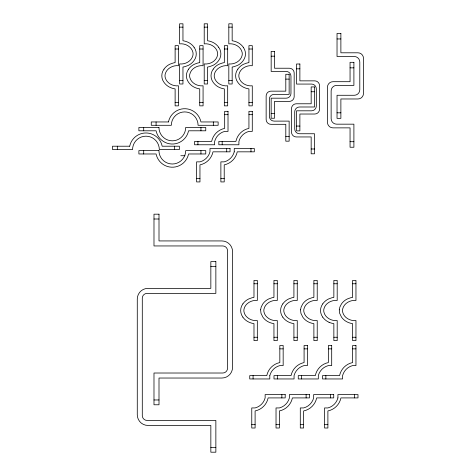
<?xml version="1.0" encoding="UTF-8"?>
<svg xmlns="http://www.w3.org/2000/svg" width="476" height="476" viewBox="0 0 476 476"><rect width="100%" height="100%" fill="white"/><g stroke="black" fill="none" stroke-linecap="round" stroke-linejoin="round"><path stroke-width="0.71" d="M164.024 69.133C161.066 72.959 161.066 78.564 164.024 82.39A15.143 15.143 0 0 0 170.343 87.53L171.89 88.131A19.575 19.575 0 0 0 175.126 88.887L175.12 105.856L178.464 105.856L178.464 85.793C172.907 86.465 166.463 83.08 165.178 77.35A8.038 8.038 0 0 1 165.178 74.226C166.463 68.496 172.889 65.051 178.464 65.73L178.464 45.666L175.12 45.666L175.12 62.63A20.099 20.099 0 0 0 172.949 63.076L169.843 64.212A15.042 15.042 0 0 0 164.012 69.127M188.627 69.133C185.67 72.959 185.67 78.564 188.627 82.39A15.143 15.143 0 0 0 194.952 87.53L196.493 88.131A19.575 19.575 0 0 0 199.73 88.887L199.73 105.856L203.073 105.856L203.073 85.793C197.51 86.465 191.066 83.08 189.787 77.35A8.038 8.038 0 0 1 189.781 74.226C191.066 68.496 197.498 65.051 203.073 65.73L203.073 45.666L199.73 45.666L199.73 62.63A20.099 20.099 0 0 0 197.558 63.076L194.446 64.212A15.042 15.042 0 0 0 188.615 69.127M213.23 69.133C210.279 72.959 210.279 78.564 213.23 82.39A15.143 15.143 0 0 0 219.555 87.53L221.102 88.131A19.575 19.575 0 0 0 224.333 88.887L224.333 105.856L227.677 105.856L227.677 85.793C222.113 86.465 215.67 83.08 214.39 77.35A8.038 8.038 0 0 1 214.39 74.226C215.67 68.496 222.102 65.051 227.677 65.73L227.677 45.666L224.333 45.666L224.333 62.63A20.099 20.099 0 0 0 222.161 63.076L219.049 64.212A15.042 15.042 0 0 0 213.218 69.127M237.839 69.133C234.882 72.959 234.882 78.564 237.839 82.39A15.143 15.143 0 0 0 244.158 87.53L245.705 88.131A19.575 19.575 0 0 0 248.936 88.887L248.936 105.856L252.28 105.856L252.28 85.793C246.723 86.465 240.279 83.08 238.994 77.35A8.038 8.038 0 0 1 238.994 74.226C240.279 68.496 246.705 65.051 252.28 65.73L252.28 45.666L248.936 45.666L248.936 62.63A20.099 20.099 0 0 0 246.764 63.076L243.658 64.212A15.042 15.042 0 0 0 237.827 69.127M242.885 303.884C239.928 307.71 239.928 313.309 242.885 317.135M282.815 303.884C279.864 307.71 279.864 313.309 282.815 317.135M322.752 303.884C319.795 307.71 319.795 313.309 322.752 317.135M179.613 27.144L182.957 27.144M204.216 27.144L207.56 27.144M228.819 27.144L232.163 27.144M337.032 38.955L340.881 38.955M175.12 49.01L178.464 49.01M199.73 49.01L203.073 49.01M224.333 49.01L227.677 49.01M248.936 49.01L252.28 49.01M271.165 56.186L274.509 56.186M350.056 67.848L353.9 67.848M296.536 68.818L299.88 68.818M285.802 79.111L289.146 79.111M179.613 80.646L182.957 80.646M204.216 80.646L207.56 80.646M228.819 80.646L232.163 80.646M311.167 91.743L314.511 91.743M175.12 102.513L178.464 102.513M199.73 102.513L203.073 102.513M224.333 102.513L227.677 102.513M248.936 102.513L252.28 102.513M337.032 112.818L340.881 112.818M271.165 113.437L274.509 113.437M224.672 114.674L228.016 114.674M248.936 114.674L252.28 114.674M296.536 126.063L299.88 126.063M285.802 136.362L289.146 136.362M350.056 141.705L353.9 141.705M311.167 148.988L314.511 148.988M180.832 155.723L184.878 155.723M196.612 178.583L199.956 178.583M220.876 178.583L224.22 178.583M153.986 219.002L159.002 219.002M210.844 266.417L215.86 266.417M253.982 283.761L257.326 283.761M273.95 283.761L277.294 283.761M293.918 283.761L297.262 283.761M313.886 283.761L317.23 283.761M333.854 283.761L337.198 283.761M352.615 283.761L355.959 283.761M253.982 337.258L257.326 337.258M273.95 337.258L277.294 337.258M293.918 337.258L297.262 337.258M313.886 337.258L317.23 337.258M333.854 337.258L337.198 337.258M352.615 337.258L355.959 337.258M279.829 348.86L283.166 348.86M304.087 348.86L307.431 348.86M328.351 348.86L331.695 348.86M352.615 348.86L355.959 348.86M153.986 399.965L159.002 399.965M251.762 424.663L255.106 424.663M276.026 424.663L279.37 424.663M300.291 424.663L303.634 424.663M324.549 424.663L327.893 424.663M210.844 447.386L215.86 447.386M329.071 322.288L330.618 322.877A19.575 19.575 0 0 0 333.854 323.638L333.854 340.602L337.198 340.602L337.198 320.538C331.635 321.217 325.191 317.825 323.906 312.095A8.038 8.038 0 0 1 323.906 308.972C325.191 303.242 331.617 299.803 337.198 300.481L337.198 280.418L333.854 280.418L333.854 297.375A20.099 20.099 0 0 0 331.677 297.827L328.571 298.964A15.042 15.042 0 0 0 322.74 303.872M243.266 47.267C246.223 51.093 246.223 56.692 243.266 60.523A15.042 15.042 0 0 1 237.447 65.438L234.335 66.581A20.099 20.099 0 0 1 232.163 67.027L232.163 83.99L228.819 83.99L228.819 63.927C234.394 64.599 240.826 61.16 242.111 55.43A8.038 8.038 0 0 0 242.111 52.306C240.826 46.577 234.382 43.185 228.819 43.863L228.819 23.8L232.163 23.8L232.163 40.763A19.575 19.575 0 0 1 235.4 41.519L236.947 42.12A15.143 15.143 0 0 1 243.284 47.255M218.662 47.267C221.614 51.093 221.614 56.692 218.662 60.523A15.042 15.042 0 0 1 212.837 65.438L209.732 66.581A20.099 20.099 0 0 1 207.56 67.027L207.56 83.99L204.216 83.99L204.216 63.927C209.791 64.599 216.223 61.16 217.502 55.43A8.038 8.038 0 0 0 217.502 52.306C216.223 46.577 209.779 43.185 204.216 43.863L204.216 23.8L207.56 23.8L207.56 40.763A19.575 19.575 0 0 1 210.797 41.519L212.338 42.12A15.143 15.143 0 0 1 218.68 47.255M194.053 47.267C197.01 51.093 197.01 56.692 194.053 60.523A15.042 15.042 0 0 1 188.234 65.438L185.128 66.581A20.099 20.099 0 0 1 182.957 67.027L182.957 83.99L179.613 83.99L179.613 63.927C185.188 64.599 191.62 61.16 192.899 55.43A8.038 8.038 0 0 0 192.899 52.306C191.614 46.577 185.17 43.185 179.613 43.863L179.613 23.8L182.957 23.8L182.957 40.763A19.575 19.575 0 0 1 186.187 41.519L187.734 42.12A15.143 15.143 0 0 1 194.077 47.255M354.644 394.568L354.644 397.912M337.924 397.912L337.924 394.568L357.988 394.568L357.988 397.912L340.935 397.912A16.72 16.72 0 0 1 327.893 410.949L327.893 428.007L324.549 428.007L324.549 407.944L327.893 407.944A14 14 0 0 0 337.918 397.912M330.386 394.568L330.386 397.912M325.864 375.612L325.864 378.955M306.122 394.568L306.122 397.912M301.6 375.612L301.6 378.955M281.857 394.568L281.857 397.912M277.335 375.612L277.335 378.955M269.797 375.612L269.797 378.955L249.733 378.955L249.733 375.612L266.786 375.612A16.72 16.72 0 0 1 279.829 362.569L279.829 345.517L283.166 345.517L283.166 365.58L279.829 365.58A14 14 0 0 0 269.803 375.612M253.077 375.612L253.077 378.955M250.971 148.488L250.971 151.832M234.251 151.832L234.251 148.488L254.315 148.488L254.315 151.832L237.256 151.832A16.72 16.72 0 0 1 224.22 164.869L224.22 181.927L220.876 181.927L220.876 161.864L224.22 161.864A14 14 0 0 0 234.246 151.832M226.707 148.488L226.707 151.832M222.185 141.426L222.185 144.769M213.325 121.951L213.325 125.295M200.949 127.449L200.949 130.793M200.949 150.63L200.949 153.974M197.927 141.426L197.927 144.769M174.573 146.215L174.573 149.559M156.08 121.951L156.08 125.295M143.704 127.449L143.704 130.793M143.704 150.63L143.704 153.974M117.328 146.215L117.328 149.559M329.077 322.282A15.143 15.143 0 0 1 322.728 317.153M282.798 317.153A15.143 15.143 0 0 0 289.14 322.282L290.687 322.877A19.575 19.575 0 0 0 293.918 323.638L293.918 340.602L297.262 340.602L297.262 320.538C291.699 321.217 285.255 317.825 283.976 312.095A8.038 8.038 0 0 1 283.976 308.972C285.255 303.242 291.687 299.803 297.262 300.481L297.262 280.418L293.918 280.418L293.918 297.375A20.099 20.099 0 0 0 291.746 297.827L288.635 298.964A15.042 15.042 0 0 0 282.803 303.872M242.861 317.153A15.143 15.143 0 0 0 249.204 322.282L250.751 322.877A19.575 19.575 0 0 0 253.988 323.638L253.982 340.602L257.326 340.602L257.326 320.538C251.768 321.217 245.324 317.825 244.039 312.095A8.038 8.038 0 0 1 244.039 308.972C245.324 303.242 251.75 299.803 257.326 300.481L257.326 280.418L253.982 280.418L253.982 297.375A20.099 20.099 0 0 0 251.81 297.827L248.704 298.964A15.042 15.042 0 0 0 242.873 303.872M260.61 309.817L260.985 313.267L262.853 317.135A15.143 15.143 0 0 0 269.172 322.282L270.719 322.877A19.575 19.575 0 0 0 273.95 323.638L273.95 340.602L277.294 340.602L277.294 320.538C271.736 321.217 265.293 317.825 264.007 312.095A8.038 8.038 0 0 1 264.007 308.972C265.287 303.242 271.719 299.803 277.294 300.481L277.294 280.418L273.95 280.418L273.95 297.375A20.099 20.099 0 0 0 271.778 297.827L268.672 298.964A15.042 15.042 0 0 0 262.835 303.872L261.193 307.074L260.61 309.817M300.546 309.817L300.915 313.267L302.784 317.135A15.143 15.143 0 0 0 309.108 322.282L310.649 322.877A19.575 19.575 0 0 0 313.886 323.638L313.886 340.602L317.23 340.602L317.23 320.538C311.667 321.217 305.223 317.825 303.944 312.095A8.038 8.038 0 0 1 303.938 308.972C305.223 303.242 311.655 299.803 317.23 300.481L317.23 280.418L313.886 280.418L313.886 297.375A20.099 20.099 0 0 0 311.715 297.827L308.603 298.964A15.042 15.042 0 0 0 302.772 303.872L301.13 307.074L300.546 309.817M339.275 309.817L339.644 313.267L341.512 317.135A15.143 15.143 0 0 0 347.837 322.282L349.378 322.877A19.575 19.575 0 0 0 352.615 323.638L352.615 340.602L355.959 340.602L355.959 320.538C350.395 321.217 343.952 317.825 342.672 312.095A8.038 8.038 0 0 1 342.672 308.972C343.952 303.242 350.384 299.803 355.959 300.481L355.959 280.418L352.615 280.418L352.615 297.375A20.099 20.099 0 0 0 350.443 297.827L347.331 298.964A15.042 15.042 0 0 0 341.5 303.872L339.858 307.074L339.275 309.817M340.881 33.421L337.032 33.421L337.032 56.495L354.263 56.495A5.539 5.539 0 0 1 359.797 62.029L359.797 89.744A5.539 5.539 0 0 1 354.263 95.277L337.032 95.277L337.032 118.351L340.881 118.351L340.881 98.972L357.952 98.972A5.539 5.539 0 0 0 363.491 93.433L363.491 58.34A5.539 5.539 0 0 0 357.952 52.8L340.881 52.8L340.881 33.421M274.509 51.372L271.165 51.372L271.165 71.436L286.147 71.436A4.814 4.814 0 0 1 290.961 76.249L290.961 93.373A4.814 4.814 0 0 1 286.147 98.187L271.165 98.187L271.165 118.25L274.509 118.25L274.509 101.394L289.354 101.394A4.814 4.814 0 0 0 294.174 96.58L294.174 73.042A4.814 4.814 0 0 0 289.354 68.229L274.509 68.229L274.509 51.372M353.9 62.314L350.056 62.314L350.056 81.694L332.98 81.694A5.539 5.539 0 0 0 327.446 87.233L327.446 122.326A5.539 5.539 0 0 0 332.98 127.865L350.056 127.865L350.056 147.245L353.9 147.245L353.9 124.171L336.675 124.171A5.539 5.539 0 0 1 331.135 118.637L331.135 90.922A5.539 5.539 0 0 1 336.675 85.382L353.9 85.382L353.9 62.314M299.88 64.004L296.536 64.004L296.536 84.068L311.512 84.068A4.814 4.814 0 0 1 316.326 88.881L316.326 105.999A4.814 4.814 0 0 1 311.512 110.813L296.536 110.813L296.536 130.876L299.88 130.876L299.88 114.026L314.725 114.026A4.814 4.814 0 0 0 319.539 109.212L319.539 85.668A4.814 4.814 0 0 0 314.725 80.855L299.88 80.855L299.88 64.004M289.146 74.298L285.802 74.298L285.802 91.154L270.957 91.154A4.814 4.814 0 0 0 266.144 95.968L266.144 119.506A4.814 4.814 0 0 0 270.957 124.319L285.802 124.319L285.802 141.176L289.146 141.176L289.146 121.112L274.164 121.112A4.814 4.814 0 0 1 269.351 116.299L269.351 99.175A4.814 4.814 0 0 1 274.164 94.361L289.146 94.361L289.146 74.298M314.511 86.929L311.167 86.929L311.167 103.78L296.322 103.78A4.814 4.814 0 0 0 291.508 108.593L291.508 132.138A4.814 4.814 0 0 0 296.322 136.951L311.167 136.951L311.167 153.802L314.511 153.802L314.511 133.744L299.535 133.744A4.814 4.814 0 0 1 294.721 128.925L294.721 111.806A4.814 4.814 0 0 1 299.535 106.993L314.511 106.993L314.511 86.929M228.016 111.33L224.672 111.33L224.672 128.389A16.72 16.72 0 0 0 211.636 141.426L194.583 141.426L194.583 144.769L214.646 144.769L214.646 141.426A14 14 0 0 1 224.678 131.4L228.016 131.394L228.016 111.33M252.28 111.33L248.936 111.33L248.936 128.389A16.72 16.72 0 0 0 235.9 141.426L218.841 141.426L218.841 144.769L238.904 144.769L238.904 141.426A14 14 0 0 1 248.942 131.4L252.28 131.394L252.28 111.33M168.456 121.951L151.261 121.951L151.261 125.295L171.324 125.295A13.376 13.376 0 0 1 184.7 111.919A13.376 13.376 0 0 1 198.075 125.295L218.139 125.295L218.139 121.951L200.943 121.951A16.583 16.583 0 0 0 168.456 121.951M158.948 127.449L138.885 127.449L138.885 130.793L156.08 130.793A16.583 16.583 0 0 0 188.567 130.793L205.763 130.793L205.763 127.449L185.7 127.449A13.376 13.376 0 0 1 172.324 140.825A13.376 13.376 0 0 1 158.948 127.449M129.704 146.215L112.509 146.215L112.509 149.559L132.572 149.559A13.376 13.376 0 0 1 145.948 136.184A13.376 13.376 0 0 1 159.323 149.559L179.387 149.559L179.387 146.215L162.191 146.215A16.583 16.583 0 0 0 129.704 146.215M230.051 148.488L209.987 148.488L209.987 151.832A14 14 0 0 1 199.956 161.858L196.612 161.864L196.612 181.927L199.956 181.927L199.956 164.869A16.72 16.72 0 0 0 212.992 151.832L230.051 151.832L230.051 148.488M158.948 150.63L138.885 150.63L138.885 153.974L156.08 153.974A16.583 16.583 0 0 0 188.567 153.974L205.763 153.974L205.763 150.63L185.7 150.63A13.376 13.376 0 0 1 172.324 164.006A13.376 13.376 0 0 1 158.948 150.63M159.002 214.182L153.986 214.182L153.986 245.949L222.732 245.949A4.814 4.814 0 0 1 227.546 250.769L227.546 368.198A4.814 4.814 0 0 1 222.732 373.017L153.986 373.017L153.986 404.778L159.002 404.778L159.002 378.033L221.864 378.033A10.698 10.698 0 0 0 232.562 367.329L232.562 251.637A10.698 10.698 0 0 0 221.864 240.933L159.002 240.933L159.002 214.182M215.86 261.604L210.844 261.604L210.844 288.355L147.982 288.355A10.698 10.698 0 0 0 137.278 299.053L137.278 414.751A10.698 10.698 0 0 0 147.982 425.449L210.844 425.449L210.844 452.2L215.86 452.2L215.86 420.433L147.114 420.433A4.814 4.814 0 0 1 142.294 415.619L142.294 298.184A4.814 4.814 0 0 1 147.114 293.371L215.86 293.371L215.86 261.604M307.431 345.517L304.087 345.517L304.087 362.569A16.72 16.72 0 0 0 291.05 375.612L273.992 375.612L273.992 378.955L294.055 378.955L294.055 375.612A14 14 0 0 1 304.093 365.586L307.431 365.58L307.431 345.517M331.695 345.517L328.351 345.517L328.351 362.569A16.72 16.72 0 0 0 315.314 375.612L298.256 375.612L298.256 378.955L318.319 378.955L318.319 375.612A14 14 0 0 1 328.351 365.586L331.695 365.58L331.695 345.517M355.959 345.517L352.615 345.517L352.615 362.569A16.72 16.72 0 0 0 339.578 375.612L322.52 375.612L322.52 378.955L342.583 378.955L342.583 375.612A14 14 0 0 1 352.615 365.586L355.959 365.58L355.959 345.517M285.201 394.568L265.138 394.568L265.138 397.912A14 14 0 0 1 255.106 407.938L251.762 407.944L251.762 428.007L255.106 428.007L255.106 410.949A16.72 16.72 0 0 0 268.143 397.912L285.201 397.912L285.201 394.568M309.465 394.568L289.402 394.568L289.402 397.912A14 14 0 0 1 279.37 407.938L276.026 407.944L276.026 428.007L279.37 428.007L279.37 410.949A16.72 16.72 0 0 0 292.407 397.912L309.465 397.912L309.465 394.568M333.724 394.568L313.666 394.568L313.666 397.912A14 14 0 0 1 303.628 407.938L300.291 407.944L300.291 428.007L303.634 428.007L303.634 410.949A16.72 16.72 0 0 0 316.671 397.912L333.724 397.912L333.724 394.568"/></g></svg>
